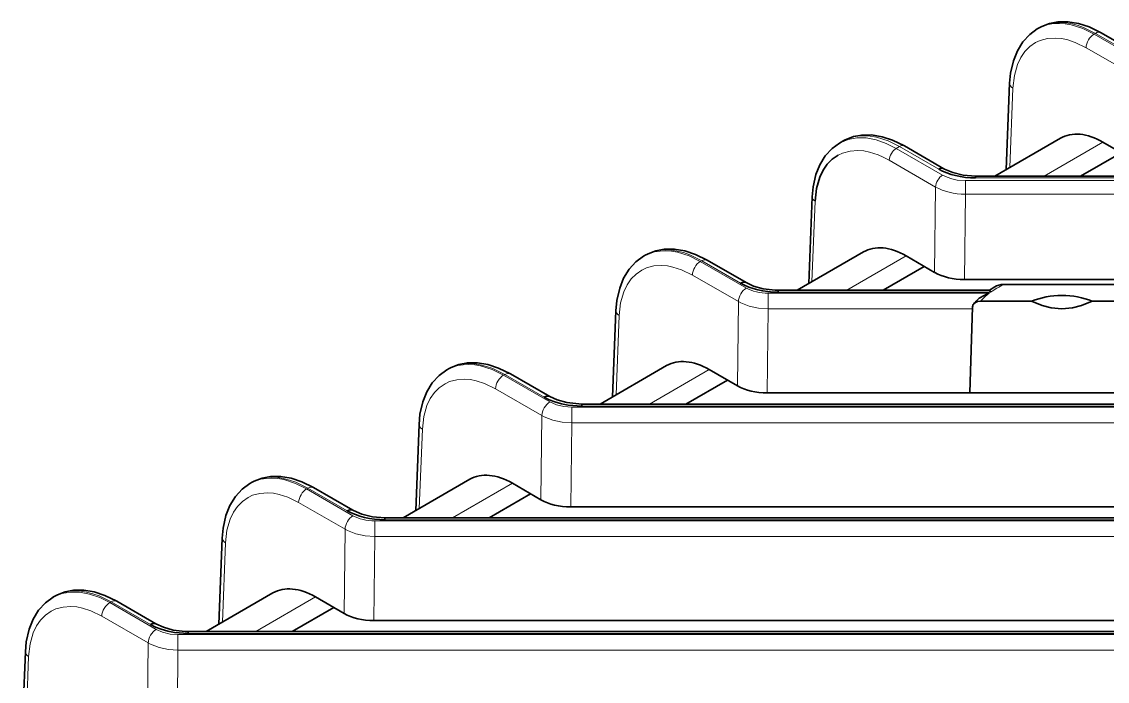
# Model space of a CAD drawing. Header units: millimetres. Extents: x -2350 to -557, y -483 to 312.
# Drawn here: x -1842.5 to -1765.3, y 230.5 to 277.4 of the extents above; entities that cross this region are included whole.
import ezdxf

# ---------------------------------------------------------------- set-up
doc = ezdxf.new("R2010")
doc.units = ezdxf.units.MM
doc.header["$LTSCALE"] = 0.5
doc.layers.get('0').update_dxf_attribs({"lineweight": 0})

msp = doc.modelspace()

# ---------------------------------------------------------------- linework, layer by layer
at = {"color": 7, "lineweight": 35, "ltscale": 0.004895}
for p, q in [((-1770.27, 276.909), (-1770.1, 277.007)), ((-1798.271, 260.742), (-1798.102, 260.84)), ((-1812.272, 252.659), (-1812.102, 252.757)), ((-1826.103, 244.674), (-1826.273, 244.576))]:
    msp.add_line(p, q, dxfattribs=at)
at = {"color": 7, "lineweight": 13, "ltscale": 0.001325}
for p, q in [((-1770.27, 276.909), (-1770.224, 276.935)), ((-1798.271, 260.742), (-1798.225, 260.768)), ((-1812.272, 252.659), (-1812.226, 252.685)), ((-1826.273, 244.576), (-1826.226, 244.602))]:
    msp.add_line(p, q, dxfattribs=at)
at = {"color": 7, "lineweight": 13, "ltscale": 0.001288}
for p, q in [((-1770.059, 277.03), (-1770.103, 277.005)), ((-1826.061, 244.697), (-1826.106, 244.672))]:
    msp.add_line(p, q, dxfattribs=at)
at = {"color": 7, "lineweight": 35, "ltscale": 0.0015}
for p, q in [((-1770.101, 277.006), (-1770.049, 277.036)), ((-1798.103, 260.84), (-1798.051, 260.869)), ((-1812.103, 252.756), (-1812.051, 252.786)), ((-1826.104, 244.673), (-1826.052, 244.702)), ((-1840.105, 236.59), (-1840.053, 236.619))]:
    msp.add_line(p, q, dxfattribs=at)
at = {"color": 7, "lineweight": 13, "ltscale": 0.002775}
for p, q in [((-1766.137, 276.589), (-1766.233, 276.534)), ((-1808.139, 252.339), (-1808.235, 252.284)), ((-1822.14, 244.256), (-1822.236, 244.201))]:
    msp.add_line(p, q, dxfattribs=at)
at = {"color": 7, "lineweight": 13, "ltscale": 0.095983}
for p, q in [((-1766.233, 276.534), (-1762.908, 274.614)), ((-1763.474, 273.649), (-1766.799, 275.569))]:
    msp.add_line(p, q, dxfattribs=at)
at = {"color": 7, "lineweight": 13, "ltscale": 0.081309}
msp.add_line((-1763.321, 274.963), (-1766.137, 276.589), dxfattribs=at)
at = {"color": 7, "lineweight": 35, "ltscale": 0.081308}
msp.add_line((-1762.921, 275.003), (-1765.737, 276.629), dxfattribs=at)
at = {"color": 7, "lineweight": 35, "ltscale": 0.153313}
for p, q in [((-1772.476, 266.912), (-1772.235, 273.04)), ((-1800.478, 250.746), (-1800.237, 256.873)), ((-1814.478, 242.662), (-1814.238, 248.79)), ((-1828.479, 234.579), (-1828.238, 240.707))]:
    msp.add_line(p, q, dxfattribs=at)
at = {"color": 7, "lineweight": 13, "ltscale": 0.141076}
msp.add_line((-1772.002, 272.697), (-1772.223, 267.058), dxfattribs=at)
at = {"color": 7, "lineweight": 35, "ltscale": 0.008924}
msp.add_line((-1784.031, 268.964), (-1784.34, 268.785), dxfattribs=at)
at = {"color": 7, "lineweight": 13, "ltscale": 0.001291}
msp.add_line((-1784.336, 268.788), (-1784.291, 268.813), dxfattribs=at)
at = {"color": 7, "lineweight": 35, "ltscale": 0.001464}
msp.add_line((-1784.032, 268.963), (-1783.981, 268.992), dxfattribs=at)
at = {"color": 7, "lineweight": 13, "ltscale": 0.001285}
msp.add_line((-1783.987, 268.989), (-1784.031, 268.964), dxfattribs=at)
at = {"color": 7, "lineweight": 35, "ltscale": 0.134786}
msp.add_line((-1768.63, 269.133), (-1773.299, 266.437), dxfattribs=at)
at = {"color": 7, "lineweight": 13, "ltscale": 0.120743}
msp.add_line((-1765.601, 268.852), (-1769.784, 266.437), dxfattribs=at)
at = {"color": 7, "lineweight": 35, "ltscale": 0.059461}
msp.add_line((-1765.601, 268.852), (-1763.542, 267.663), dxfattribs=at)
at = {"color": 7, "lineweight": 13, "ltscale": 0.006764}
msp.add_line((-1780.069, 268.546), (-1780.303, 268.411), dxfattribs=at)
at = {"color": 7, "lineweight": 13, "ltscale": 0.095199}
for p, q in [((-1780.303, 268.411), (-1777.005, 266.507)), ((-1777.5, 265.662), (-1780.798, 267.566))]:
    msp.add_line(p, q, dxfattribs=at)
at = {"color": 7, "lineweight": 13, "ltscale": 0.080574}
msp.add_line((-1777.278, 266.934), (-1780.069, 268.546), dxfattribs=at)
at = {"color": 7, "lineweight": 35, "ltscale": 0.080566}
msp.add_line((-1779.719, 268.581), (-1776.928, 266.969), dxfattribs=at)
at = {"color": 7, "lineweight": 35, "ltscale": 0.08334}
msp.add_line((-1764.306, 268.104), (-1767.193, 266.437), dxfattribs=at)
at = {"color": 7, "lineweight": 35, "ltscale": 0.003212}
msp.add_line((-1774.662, 266.437), (-1774.662, 266.309), dxfattribs=at)
at = {"color": 7, "lineweight": 35}
for p, q in [((-1615.101, 266.437), (-1774.662, 266.437)), ((-1615.54, 259.088), (-1775.448, 259.088)), ((-1643.668, 250.233), (-1802.662, 250.233)), ((-1803.45, 242.921), (-1656.177, 242.921)), ((-1685.739, 242.149), (-1816.663, 242.149)), ((-1685.232, 234.838), (-1817.45, 234.838)), ((-1671.669, 234.066), (-1830.664, 234.066))]:
    msp.add_line(p, q, dxfattribs=at)
at = {"color": 7, "lineweight": 13, "ltscale": 0.151694}
msp.add_line((-1777.569, 259.595), (-1777.5, 265.662), dxfattribs=at)
at = {"color": 7, "lineweight": 13}
for p, q in [((-1775.379, 266.118), (-1615.525, 266.118)), ((-1615.101, 266.309), (-1774.662, 266.309)), ((-1615.525, 265.155), (-1775.379, 265.155)), ((-1803.382, 250.008), (-1644.387, 250.008)), ((-1643.668, 250.086), (-1802.662, 250.086)), ((-1644.387, 248.907), (-1803.382, 248.907)), ((-1817.382, 241.924), (-1685.054, 241.924)), ((-1685.129, 242.003), (-1816.663, 242.003)), ((-1685.147, 240.824), (-1817.382, 240.824)), ((-1831.383, 233.841), (-1672.389, 233.841)), ((-1671.669, 233.919), (-1830.664, 233.919)), ((-1672.389, 232.741), (-1831.383, 232.741))]:
    msp.add_line(p, q, dxfattribs=at)
at = {"color": 7, "lineweight": 13, "ltscale": 0.024065}
msp.add_line((-1775.379, 266.118), (-1775.379, 265.155), dxfattribs=at)
at = {"color": 7, "lineweight": 35, "ltscale": 0.153872}
msp.add_line((-1786.519, 258.805), (-1786.278, 264.955), dxfattribs=at)
at = {"color": 7, "lineweight": 13, "ltscale": 0.151696}
msp.add_line((-1775.379, 265.155), (-1775.448, 259.088), dxfattribs=at)
at = {"color": 7, "lineweight": 13, "ltscale": 0.143163}
msp.add_line((-1786.073, 264.654), (-1786.298, 258.932), dxfattribs=at)
at = {"color": 7, "lineweight": 35, "ltscale": 0.135925}
msp.add_line((-1782.63, 261.05), (-1787.339, 258.331), dxfattribs=at)
at = {"color": 7, "lineweight": 13, "ltscale": 0.001287}
for p, q in [((-1798.06, 260.864), (-1798.105, 260.838)), ((-1812.061, 252.78), (-1812.106, 252.755))]:
    msp.add_line(p, q, dxfattribs=at)
at = {"color": 7, "lineweight": 13, "ltscale": 0.002773}
for p, q in [((-1794.139, 260.423), (-1794.235, 260.367)), ((-1836.141, 236.173), (-1836.237, 236.117))]:
    msp.add_line(p, q, dxfattribs=at)
at = {"color": 7, "lineweight": 13, "ltscale": 0.094465}
for p, q in [((-1794.235, 260.367), (-1790.962, 258.478)), ((-1791.528, 257.513), (-1794.8, 259.402))]:
    msp.add_line(p, q, dxfattribs=at)
at = {"color": 7, "lineweight": 13, "ltscale": 0.079791}
msp.add_line((-1791.375, 258.827), (-1794.139, 260.423), dxfattribs=at)
at = {"color": 7, "lineweight": 35, "ltscale": 0.079781}
msp.add_line((-1790.975, 258.867), (-1793.739, 260.462), dxfattribs=at)
at = {"color": 7, "lineweight": 13, "ltscale": 0.121882}
msp.add_line((-1779.602, 260.769), (-1783.824, 258.331), dxfattribs=at)
at = {"color": 7, "lineweight": 35, "ltscale": 0.058696}
for p, q in [((-1779.602, 260.769), (-1777.569, 259.595)), ((-1821.604, 236.519), (-1819.571, 235.345))]:
    msp.add_line(p, q, dxfattribs=at)
at = {"color": 7, "lineweight": 35, "ltscale": 0.084478}
msp.add_line((-1778.306, 260.021), (-1781.233, 258.331), dxfattribs=at)
at = {"color": 7, "lineweight": 35, "ltscale": 0.205559}
msp.add_line((-1772.631, 258.741), (-1764.408, 258.741), dxfattribs=at)
at = {"color": 7, "lineweight": 13, "ltscale": 0.392679}
msp.add_line((-1789.407, 258.106), (-1773.7, 258.106), dxfattribs=at)
at = {"color": 7, "lineweight": 13, "ltscale": 0.027504}
for p, q in [((-1789.407, 258.106), (-1789.407, 257.006)), ((-1803.382, 250.008), (-1803.382, 248.907)), ((-1817.382, 241.924), (-1817.382, 240.824)), ((-1831.383, 233.841), (-1831.383, 232.741))]:
    msp.add_line(p, q, dxfattribs=at)
at = {"color": 7, "lineweight": 35, "ltscale": 0.00367}
for p, q in [((-1788.688, 258.331), (-1788.688, 258.184)), ((-1816.663, 242.149), (-1816.663, 242.003)), ((-1830.664, 234.066), (-1830.664, 233.919))]:
    msp.add_line(p, q, dxfattribs=at)
at = {"color": 7, "lineweight": 35, "ltscale": 0.375574}
msp.add_line((-1788.688, 258.331), (-1773.665, 258.331), dxfattribs=at)
at = {"color": 7, "lineweight": 13, "ltscale": 0.377382}
msp.add_line((-1773.593, 258.184), (-1788.688, 258.184), dxfattribs=at)
at = {"color": 7, "lineweight": 13, "ltscale": 0.149668}
for p, q in [((-1791.596, 251.527), (-1791.528, 257.513)), ((-1789.407, 257.006), (-1789.475, 251.02)), ((-1805.57, 243.428), (-1805.502, 249.415)), ((-1803.382, 248.907), (-1803.45, 242.921)), ((-1819.571, 235.345), (-1819.503, 241.331)), ((-1817.382, 240.824), (-1817.45, 234.838)), ((-1833.572, 227.262), (-1833.504, 233.248)), ((-1831.383, 232.741), (-1831.451, 226.755))]:
    msp.add_line(p, q, dxfattribs=at)
at = {"color": 7, "lineweight": 35, "ltscale": 0.153351}
msp.add_line((-1775.058, 251.02), (-1774.87, 257.151), dxfattribs=at)
at = {"color": 7, "lineweight": 35, "ltscale": 0.090964}
for p, q in [((-1770.674, 257.55), (-1774.312, 257.55)), ((-1762.726, 257.55), (-1766.365, 257.55))]:
    msp.add_line(p, q, dxfattribs=at)
at = {"color": 7, "lineweight": 13, "ltscale": 0.141074}
for p, q in [((-1800.003, 256.53), (-1800.225, 250.892)), ((-1814.004, 248.447), (-1814.225, 242.808)), ((-1828.004, 240.364), (-1828.226, 234.725))]:
    msp.add_line(p, q, dxfattribs=at)
at = {"color": 7, "lineweight": 13, "ltscale": 0.36331}
msp.add_line((-1774.875, 257.006), (-1789.407, 257.006), dxfattribs=at)
at = {"color": 7, "lineweight": 35, "ltscale": 0.136691}
for p, q in [((-1796.631, 252.966), (-1801.366, 250.233)), ((-1810.632, 244.883), (-1815.367, 242.149))]:
    msp.add_line(p, q, dxfattribs=at)
at = {"color": 7, "lineweight": 13, "ltscale": 0.122648}
for p, q in [((-1793.603, 252.686), (-1797.852, 250.233)), ((-1807.604, 244.602), (-1811.852, 242.149))]:
    msp.add_line(p, q, dxfattribs=at)
at = {"color": 7, "lineweight": 35, "ltscale": 0.057943}
msp.add_line((-1793.603, 252.686), (-1791.596, 251.527), dxfattribs=at)
at = {"color": 7, "lineweight": 13, "ltscale": 0.095216}
for p, q in [((-1808.235, 252.284), (-1804.937, 250.38)), ((-1836.237, 236.117), (-1832.938, 234.213))]:
    msp.add_line(p, q, dxfattribs=at)
at = {"color": 7, "lineweight": 13, "ltscale": 0.080555}
for p, q in [((-1805.349, 250.728), (-1808.139, 252.339)), ((-1819.349, 242.645), (-1822.14, 244.256)), ((-1833.35, 234.562), (-1836.141, 236.173))]:
    msp.add_line(p, q, dxfattribs=at)
at = {"color": 7, "lineweight": 35, "ltscale": 0.080547}
for p, q in [((-1804.949, 250.768), (-1807.739, 252.379)), ((-1821.74, 244.296), (-1818.95, 242.685))]:
    msp.add_line(p, q, dxfattribs=at)
at = {"color": 7, "lineweight": 35, "ltscale": 0.085244}
for p, q in [((-1792.307, 251.937), (-1795.26, 250.233)), ((-1806.308, 243.854), (-1809.261, 242.149))]:
    msp.add_line(p, q, dxfattribs=at)
at = {"color": 7, "lineweight": 13, "ltscale": 0.095218}
for p, q in [((-1805.502, 249.415), (-1808.801, 251.319)), ((-1822.236, 244.201), (-1818.938, 242.296))]:
    msp.add_line(p, q, dxfattribs=at)
at = {"color": 7, "lineweight": 35, "ltscale": 0.360416}
msp.add_line((-1775.058, 251.02), (-1789.475, 251.02), dxfattribs=at)
at = {"color": 7, "lineweight": 35, "ltscale": 0.326942}
msp.add_line((-1761.981, 251.02), (-1775.058, 251.02), dxfattribs=at)
at = {"color": 7, "lineweight": 35, "ltscale": 0.003671}
msp.add_line((-1802.662, 250.233), (-1802.662, 250.086), dxfattribs=at)
at = {"color": 7, "lineweight": 35, "ltscale": 0.058695}
msp.add_line((-1807.604, 244.602), (-1805.57, 243.428), dxfattribs=at)
at = {"color": 7, "lineweight": 13, "ltscale": 0.095217}
for p, q in [((-1819.503, 241.331), (-1822.802, 243.236)), ((-1833.504, 233.248), (-1836.802, 235.152))]:
    msp.add_line(p, q, dxfattribs=at)
at = {"color": 7, "lineweight": 35, "ltscale": 0.004905}
msp.add_line((-1840.274, 236.492), (-1840.104, 236.59), dxfattribs=at)
at = {"color": 7, "lineweight": 13, "ltscale": 0.00129}
msp.add_line((-1840.269, 236.495), (-1840.224, 236.52), dxfattribs=at)
at = {"color": 7, "lineweight": 13, "ltscale": 0.001286}
msp.add_line((-1840.062, 236.614), (-1840.107, 236.588), dxfattribs=at)
at = {"color": 7, "lineweight": 35, "ltscale": 0.13669}
msp.add_line((-1824.633, 236.8), (-1829.368, 234.066), dxfattribs=at)
at = {"color": 7, "lineweight": 13, "ltscale": 0.122647}
msp.add_line((-1821.604, 236.519), (-1825.853, 234.066), dxfattribs=at)
at = {"color": 7, "lineweight": 35, "ltscale": 0.080546}
msp.add_line((-1832.951, 234.601), (-1835.741, 236.212), dxfattribs=at)
at = {"color": 7, "lineweight": 35, "ltscale": 0.085243}
msp.add_line((-1820.309, 235.771), (-1823.262, 234.066), dxfattribs=at)
at = {"color": 7, "lineweight": 35, "ltscale": 0.165006}
msp.add_line((-1842.498, 226.028), (-1842.239, 232.623), dxfattribs=at)
at = {"color": 7, "lineweight": 13, "ltscale": 0.148958}
msp.add_line((-1842.005, 232.28), (-1842.239, 226.327), dxfattribs=at)
at = {"color": 7, "lineweight": 13}
for points in [[(-1770.224, 276.935), (-1769.863, 277.102), (-1769.487, 277.216), (-1769.098, 277.279), (-1768.699, 277.296), (-1768.28, 277.266), (-1767.859, 277.192), (-1767.035, 276.929), (-1766.233, 276.534)], [(-1766.137, 276.589), (-1766.989, 277.006), (-1767.442, 277.165), (-1767.892, 277.28), (-1768.29, 277.341), (-1768.679, 277.362), (-1769.048, 277.342), (-1769.404, 277.281), (-1769.741, 277.177), (-1770.059, 277.03)], [(-1770.391, 275.93), (-1770.802, 275.646), (-1771.148, 275.295), (-1771.438, 274.875), (-1771.675, 274.378), (-1771.9, 273.592), (-1772.002, 272.697)], [(-1766.799, 275.569), (-1767.576, 275.947), (-1768.18, 276.142), (-1768.577, 276.22), (-1768.996, 276.255), (-1769.552, 276.217), (-1770.07, 276.078), (-1770.391, 275.93)], [(-1784.291, 268.813), (-1783.722, 269.048), (-1783.103, 269.158), (-1782.45, 269.15), (-1781.735, 269.017), (-1781.015, 268.767), (-1780.303, 268.411)], [(-1780.069, 268.546), (-1780.869, 268.944), (-1781.694, 269.214), (-1782.303, 269.313), (-1782.902, 269.312), (-1783.466, 269.206), (-1783.987, 268.989)], [(-1780.798, 267.566), (-1781.229, 267.794), (-1781.583, 267.949), (-1782.197, 268.147), (-1782.601, 268.227), (-1783.023, 268.262), (-1783.588, 268.224), (-1784.115, 268.083), (-1784.44, 267.932)], [(-1777.005, 266.507), (-1776.69, 266.355), (-1776.338, 266.239), (-1775.957, 266.16), (-1775.379, 266.118)], [(-1798.225, 260.768), (-1797.865, 260.935), (-1797.488, 261.049), (-1797.1, 261.113), (-1796.701, 261.129), (-1796.282, 261.1), (-1795.86, 261.025), (-1795.036, 260.763), (-1794.235, 260.367)], [(-1794.139, 260.423), (-1794.99, 260.839), (-1795.443, 260.999), (-1795.894, 261.113), (-1796.291, 261.174), (-1796.68, 261.195), (-1797.049, 261.175), (-1797.405, 261.114), (-1797.743, 261.01), (-1798.06, 260.864)], [(-1798.392, 259.763), (-1798.804, 259.479), (-1799.15, 259.128), (-1799.439, 258.708), (-1799.677, 258.211), (-1799.902, 257.426), (-1800.003, 256.53)], [(-1794.8, 259.402), (-1795.577, 259.781), (-1796.181, 259.976), (-1796.579, 260.054), (-1796.997, 260.089), (-1797.553, 260.051), (-1798.071, 259.912), (-1798.392, 259.763)], [(-1789.407, 257.006), (-1790.094, 257.053), (-1790.754, 257.193), (-1791.362, 257.425), (-1791.528, 257.513)], [(-1812.226, 252.685), (-1811.866, 252.852), (-1811.489, 252.966), (-1811.101, 253.029), (-1810.701, 253.046), (-1810.282, 253.016), (-1809.861, 252.942), (-1809.037, 252.679), (-1808.235, 252.284)], [(-1808.139, 252.339), (-1808.991, 252.756), (-1809.444, 252.915), (-1809.895, 253.03), (-1810.292, 253.091), (-1810.681, 253.112), (-1811.05, 253.092), (-1811.406, 253.031), (-1811.744, 252.927), (-1812.061, 252.78)], [(-1808.801, 251.319), (-1809.578, 251.697), (-1810.182, 251.892), (-1810.58, 251.97), (-1810.998, 252.005), (-1811.554, 251.967), (-1812.072, 251.829), (-1812.393, 251.68)], [(-1812.393, 251.68), (-1812.805, 251.396), (-1813.15, 251.045), (-1813.44, 250.625), (-1813.677, 250.128), (-1813.902, 249.342), (-1814.004, 248.447)], [(-1804.937, 250.38), (-1804.473, 250.175), (-1803.942, 250.05), (-1803.382, 250.008)], [(-1803.382, 248.907), (-1804.068, 248.955), (-1804.729, 249.094), (-1805.337, 249.327), (-1805.502, 249.415)], [(-1826.226, 244.602), (-1825.866, 244.768), (-1825.49, 244.882), (-1825.101, 244.946), (-1824.702, 244.963), (-1824.283, 244.933), (-1823.862, 244.859), (-1823.038, 244.596), (-1822.236, 244.201)], [(-1822.14, 244.256), (-1822.992, 244.672), (-1823.445, 244.832), (-1823.895, 244.946), (-1824.292, 245.008), (-1824.682, 245.029), (-1825.051, 245.009), (-1825.406, 244.948), (-1825.744, 244.844), (-1826.061, 244.697)], [(-1826.394, 243.596), (-1826.805, 243.313), (-1827.151, 242.961), (-1827.441, 242.542), (-1827.678, 242.045), (-1827.903, 241.259), (-1828.004, 240.364)], [(-1822.802, 243.236), (-1823.579, 243.614), (-1824.182, 243.809), (-1824.58, 243.887), (-1824.999, 243.922), (-1825.555, 243.884), (-1826.073, 243.745), (-1826.394, 243.596)], [(-1817.382, 240.824), (-1818.069, 240.872), (-1818.73, 241.011), (-1819.338, 241.243), (-1819.503, 241.331)], [(-1840.224, 236.52), (-1839.655, 236.755), (-1839.036, 236.865), (-1838.383, 236.856), (-1837.669, 236.724), (-1836.949, 236.474), (-1836.237, 236.117)], [(-1836.141, 236.173), (-1836.992, 236.589), (-1837.445, 236.749), (-1837.896, 236.863), (-1838.293, 236.924), (-1838.682, 236.945), (-1839.052, 236.925), (-1839.407, 236.864), (-1839.745, 236.76), (-1840.062, 236.614)], [(-1840.394, 235.513), (-1840.806, 235.229), (-1841.152, 234.878), (-1841.441, 234.458), (-1841.679, 233.961), (-1841.904, 233.176), (-1842.005, 232.28)], [(-1836.802, 235.152), (-1837.579, 235.531), (-1838.183, 235.726), (-1838.581, 235.804), (-1838.999, 235.839), (-1839.555, 235.801), (-1840.073, 235.662), (-1840.394, 235.513)], [(-1832.938, 234.213), (-1832.475, 234.008), (-1831.943, 233.883), (-1831.383, 233.841)], [(-1831.383, 232.741), (-1832.07, 232.789), (-1832.73, 232.928), (-1833.338, 233.16), (-1833.504, 233.248)]]:
    msp.add_lwpolyline(points, dxfattribs=at)
at = {"color": 7, "lineweight": 35}
for points in [[(-1765.737, 276.629), (-1766.579, 277.043), (-1767.334, 277.291), (-1768.087, 277.417), (-1768.801, 277.414), (-1769.404, 277.3), (-1769.955, 277.085), (-1770.049, 277.036)], [(-1770.27, 276.909), (-1770.809, 276.517), (-1771.295, 275.986), (-1771.689, 275.343), (-1771.968, 274.644), (-1772.17, 273.753), (-1772.235, 273.04)], [(-1784.336, 268.788), (-1784.869, 268.401), (-1785.346, 267.879), (-1785.735, 267.245), (-1786.012, 266.552), (-1786.212, 265.666), (-1786.278, 264.955)], [(-1779.719, 268.581), (-1780.559, 268.994), (-1781.309, 269.24), (-1782.055, 269.366), (-1782.759, 269.362), (-1783.35, 269.251), (-1783.981, 268.992)], [(-1784.44, 267.932), (-1784.856, 267.645), (-1785.208, 267.288), (-1785.503, 266.861), (-1785.744, 266.355), (-1785.971, 265.56), (-1786.073, 264.654)], [(-1774.662, 266.437), (-1775.539, 266.507), (-1776.283, 266.686), (-1776.875, 266.94), (-1776.928, 266.969)], [(-1793.739, 260.462), (-1794.581, 260.876), (-1795.335, 261.124), (-1796.089, 261.251), (-1796.803, 261.247), (-1797.405, 261.134), (-1797.956, 260.919), (-1798.051, 260.869)], [(-1798.271, 260.742), (-1798.811, 260.351), (-1799.296, 259.82), (-1799.69, 259.177), (-1799.97, 258.478), (-1800.172, 257.586), (-1800.237, 256.873)], [(-1790.975, 258.867), (-1790.446, 258.624), (-1789.755, 258.434), (-1788.907, 258.335), (-1788.688, 258.331)], [(-1772.631, 258.741), (-1772.849, 258.725), (-1773.16, 258.627)], [(-1774.551, 257.617), (-1774.393, 257.755), (-1774.057, 257.961), (-1773.7, 258.106)], [(-1773.593, 258.184), (-1773.646, 258.306), (-1773.658, 258.325), (-1773.662, 258.33), (-1773.665, 258.331)], [(-1774.789, 257.354), (-1774.674, 257.453), (-1774.53, 257.518), (-1774.312, 257.55)], [(-1766.365, 257.55), (-1767.121, 257.248), (-1767.755, 257.079), (-1768.52, 257.004), (-1769.283, 257.079), (-1769.918, 257.248), (-1770.674, 257.55)], [(-1812.272, 252.659), (-1812.811, 252.267), (-1813.297, 251.736), (-1813.691, 251.093), (-1813.97, 250.394), (-1814.172, 249.503), (-1814.238, 248.79)], [(-1807.739, 252.379), (-1808.582, 252.793), (-1809.336, 253.041), (-1810.089, 253.168), (-1810.803, 253.164), (-1811.406, 253.05), (-1811.957, 252.835), (-1812.051, 252.786)], [(-1802.662, 250.086), (-1803.625, 250.157), (-1804.109, 250.251), (-1804.572, 250.383), (-1804.978, 250.54), (-1805.349, 250.728)], [(-1804.949, 250.768), (-1804.42, 250.525), (-1803.73, 250.335), (-1802.882, 250.237), (-1802.662, 250.233)], [(-1821.74, 244.296), (-1822.582, 244.71), (-1823.336, 244.957), (-1824.09, 245.084), (-1824.804, 245.081), (-1825.406, 244.967), (-1825.958, 244.752), (-1826.052, 244.702)], [(-1826.273, 244.576), (-1826.812, 244.184), (-1827.298, 243.653), (-1827.691, 243.01), (-1827.971, 242.311), (-1828.173, 241.419), (-1828.238, 240.707)], [(-1816.663, 242.149), (-1817.551, 242.22), (-1818.304, 242.401), (-1818.897, 242.655), (-1818.95, 242.685)], [(-1840.269, 236.495), (-1840.813, 236.101), (-1841.299, 235.57), (-1841.692, 234.927), (-1841.972, 234.228), (-1842.174, 233.336), (-1842.239, 232.623)], [(-1835.741, 236.212), (-1836.583, 236.626), (-1837.337, 236.874), (-1838.091, 237.001), (-1838.805, 236.997), (-1839.407, 236.884), (-1839.958, 236.669), (-1840.053, 236.619)], [(-1830.664, 233.919), (-1831.627, 233.991), (-1832.11, 234.084), (-1832.573, 234.216), (-1832.979, 234.374), (-1833.35, 234.562)], [(-1832.95, 234.601), (-1832.422, 234.358), (-1831.731, 234.168), (-1830.883, 234.07), (-1830.664, 234.066)]]:
    msp.add_lwpolyline(points, dxfattribs=at)
for centre, radius, start, end in [((-1770.089, 252.801), 6.586, 117.79525, 122.89533), ((-1774.536, 257.135), 0.335, 139.03409, 177.25345), ((-1771.547, 254.658), 4.217, 135.43141, 140.25)]:
    msp.add_arc(centre, radius, start, end, dxfattribs=at)
at = {"color": 7, "lineweight": 13}
for centre, major_axis, ratio, start_param, end_param in [((-1766.233, 275.881), (-0.4, -0.693), 0.57735, 3.926991, 5.475098), ((-1766.137, 275.936), (0.4, 0.693), 0.57735, 0.000083, 0.785398), ((-1771.436, 273.009), (0.799, -0.031), 0.577053, 3.141627, 3.949411), ((-1780.303, 267.839), (0.35, 0.606), 0.57735, 0.785398, 2.333505), ((-1780.069, 267.974), (0.35, 0.606), 0.57735, 0.000018, 0.785398), ((-1777.005, 265.935), (0.35, 0.606), 0.57735, 0.785398, 2.333505), ((-1775.388, 266.862), (2.987, -0.015), 0.571256, 3.929873, 4.718186), ((-1785.578, 264.927), (-0.699, 0.027), 0.577053, 0.000136, 0.807818), ((-1794.235, 259.714), (0.4, 0.693), 0.57735, 0.785398, 2.333505), ((-1794.139, 259.769), (0.4, 0.693), 0.57735, 0.000018, 0.785398), ((-1768.519, 255.814), (6.526, 0), 0.57735, 2.252284, 2.461334), ((-1790.962, 257.825), (0.4, 0.693), 0.57735, 0.785398, 2.333505), ((-1789.407, 259.377), (2.2, 0), 0.577507, 3.926886, 4.71202), ((-1768.519, 255.814), (6.526, 0), 0.57735, 2.487838, 2.663002), ((-1799.437, 256.842), (-0.799, 0.031), 0.577053, 0.000136, 0.807818), ((-1808.235, 251.631), (0.4, 0.693), 0.57735, 0.785398, 2.333505), ((-1808.139, 251.686), (0.4, 0.693), 0.57735, 0.000018, 0.785398), ((-1804.937, 249.726), (0.4, 0.693), 0.57735, 0.785398, 2.333505), ((-1813.438, 248.759), (-0.799, 0.031), 0.577053, 0.000136, 0.807818), ((-1822.236, 243.547), (0.4, 0.693), 0.57735, 0.785398, 2.333505), ((-1822.14, 243.603), (0.4, 0.693), 0.57735, 0.000018, 0.785398), ((-1818.938, 241.643), (0.4, 0.693), 0.57735, 0.785398, 2.333505), ((-1817.382, 243.195), (2.2, 0), 0.577507, 3.926886, 4.712021), ((-1827.439, 240.675), (-0.799, 0.031), 0.577053, 0.000136, 0.807818), ((-1836.141, 235.52), (0.4, 0.693), 0.57735, 0.000018, 0.785398), ((-1836.237, 235.464), (0.4, 0.693), 0.57735, 0.785398, 2.333505), ((-1832.938, 233.56), (0.4, 0.693), 0.57735, 0.785398, 2.333505), ((-1841.44, 232.592), (-0.799, 0.031), 0.577053, 0.000136, 0.807818)]:
    msp.add_ellipse(centre, major_axis=major_axis, ratio=ratio, start_param=start_param, end_param=end_param, dxfattribs=at)
at = {"color": 7, "lineweight": 35}
for centre, major_axis, ratio, start_param, end_param in [((-1765.697, 263.893), (2.896, -5.261), 0.590157, 2.368536, 3.153634), ((-1777.278, 266.363), (0.35, 0.606), 0.57735, 0.00089, 0.785398), ((-1774.661, 268.446), (3.7, 0.001), 0.577475, 3.92684, 4.711996), ((-1779.698, 255.81), (2.896, -5.261), 0.590157, 2.368536, 3.153634), ((-1775.448, 260.819), (2.999, 0), 0.577349, 3.926983, 4.712387), ((-1791.375, 258.174), (0.4, 0.693), 0.57735, 0.000881, 0.785398), ((-1788.687, 260.379), (3.8, 0.001), 0.577479, 3.92684, 4.711991), ((-1768.519, 255.814), (-3.698, 0), 0.57735, 4.09046, 5.334318), ((-1793.698, 247.727), (2.896, -5.261), 0.590157, 2.368536, 3.153634), ((-1789.475, 252.751), (2.999, 0), 0.577349, 3.926983, 4.712387), ((-1805.349, 250.075), (0.4, 0.693), 0.57735, 0.000881, 0.785398), ((-1807.699, 239.643), (2.896, -5.261), 0.590157, 2.368536, 3.153634), ((-1803.45, 244.653), (2.999, 0), 0.57735, 3.926982, 4.712384), ((-1819.349, 241.992), (0.4, 0.693), 0.57735, 0.000881, 0.785398), ((-1816.662, 244.197), (3.8, 0.001), 0.577479, 3.92684, 4.711991), ((-1821.7, 231.56), (2.896, -5.261), 0.590157, 2.368536, 3.153634), ((-1817.45, 236.569), (2.999, 0), 0.577349, 3.926983, 4.712387), ((-1833.35, 233.908), (0.4, 0.693), 0.57735, 0.000881, 0.785398)]:
    msp.add_ellipse(centre, major_axis=major_axis, ratio=ratio, start_param=start_param, end_param=end_param, dxfattribs=at)

doc.saveas('drawing.dxf')
